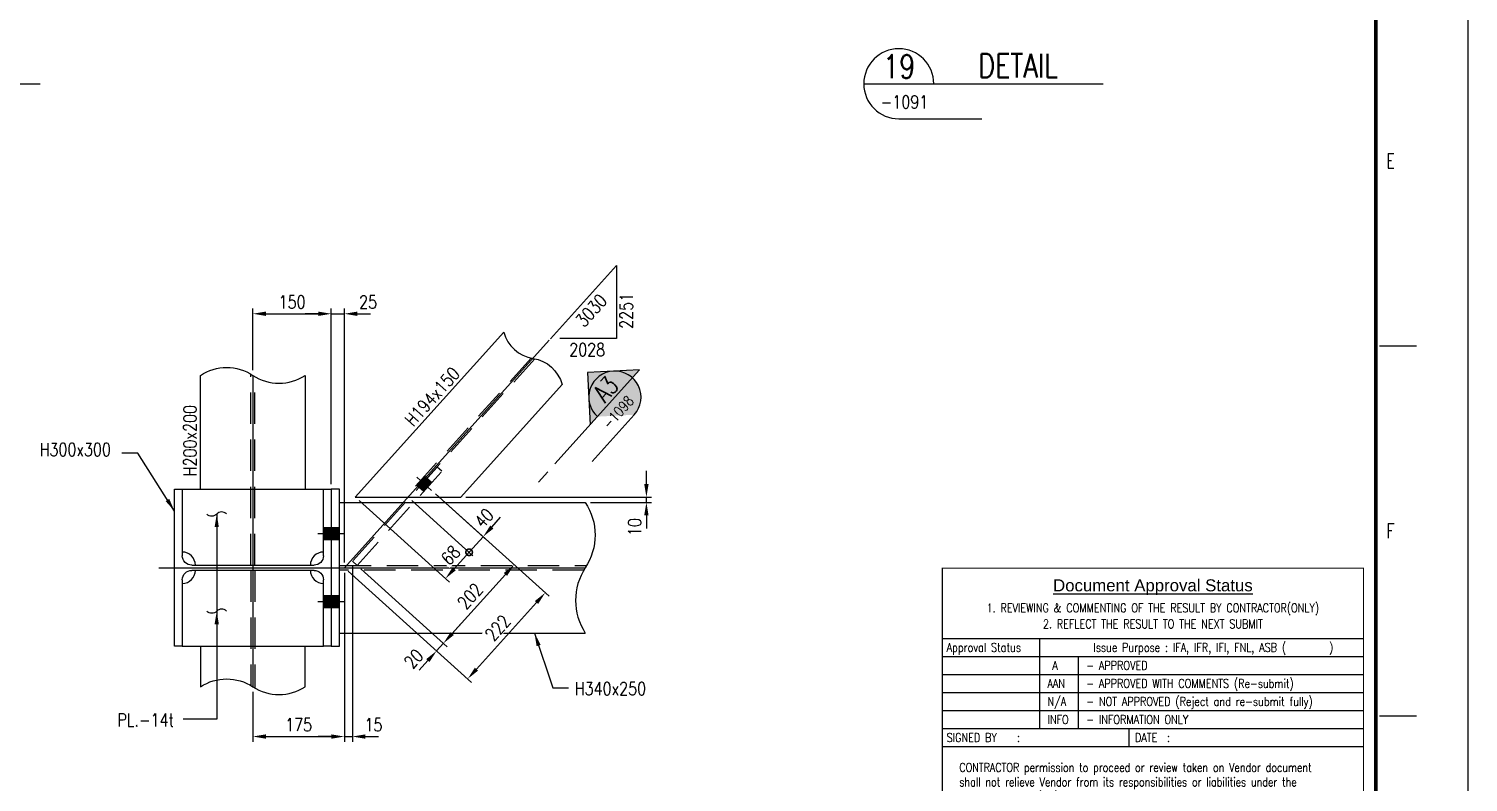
# Model space of a CAD drawing. Header units: millimetres. Extents: x 0 to 232280, y -26939 to 23794.
# Drawn here: x 96672 to 99425, y -25470 to -24029 of the extents above; entities that cross this region are included whole.
import ezdxf
from ezdxf.enums import TextEntityAlignment as Align

# ---------------------------------------------------------------- set-up
doc = ezdxf.new("R2010")
doc.units = ezdxf.units.MM
doc.header["$LTSCALE"] = 30
doc.linetypes.add('JNK-CENTER', pattern=[34, 30, -1.5, 1, -1.5])
doc.linetypes.add('JNK-HIDDEN', pattern=[3, 2, -1])
for name, color, linetype in [('CEN-R', 1, 'JNK-CENTER'), ('CON-C', 4, 'Continuous'), ('CON-G', 3, 'Continuous'), ('CON-W', 7, 'Continuous'), ('CON-Y', 2, 'Continuous'), ('Dim-W', 7, 'Continuous'), ('HID-Y', 2, 'JNK-HIDDEN'), ('STL-OBJT', 7, 'Continuous'), ('TXT-Y', 2, 'Continuous')]:
    doc.layers.add(name, color=color, linetype=linetype)
doc.styles.add('Arial', font='arial.ttf', dxfattribs={"height": 0.2})
doc.styles.add('ROMANS', font='ROMANS.shx', dxfattribs={"width": 0.8})
doc.styles.add('SIMPLEX', font='simplex.shx', dxfattribs={"width": 0.8})
doc.dimstyles.new('DIM10', dxfattribs={"dimscale": 10, "dimtxt": 2.5, "dimasz": 2.5, "dimexe": 1, "dimexo": 1, "dimgap": 1, "dimtad": 1, "dimdec": 0, "dimdsep": 46, "dimtxsty": 'SIMPLEX', "dimcen": 0, "dimclrt": 2, "dimadec": 1, "dimazin": 2, "dimtfac": 1, "dimtdec": 0, "dimtix": 1, "dimtmove": 2, "dimatfit": 0, "dimfxl": 0.18, "dimtolj": 1, "dimtzin": 0, "dimarcsym": 0})
doc.dimstyles.new('DIM40', dxfattribs={"dimscale": 40, "dimtxt": 2.5, "dimasz": 2.5, "dimexe": 1, "dimexo": 1, "dimgap": 1, "dimtad": 1, "dimdec": 0, "dimdsep": 46, "dimtxsty": 'SIMPLEX', "dimcen": 0, "dimclrd": 7, "dimclre": 7, "dimclrt": 2, "dimadec": 1, "dimazin": 2, "dimtfac": 1, "dimtdec": 0, "dimtix": 1, "dimtmove": 2, "dimatfit": 2, "dimfxl": 1, "dimtolj": 1, "dimtzin": 0, "dimarcsym": 1})

# ---------------------------------------------------------------- blocks, each defined once
blk = doc.blocks.new('TITLE')
at = {"color": 7}
for p, q in [((841, 0), (841, 594.8536585365848)), ((824.0243902439049, 230.4085365853655), (831.0975609756047, 230.4085365853655)), ((824.0243902439049, 159.6768292682924), (831.0975609756047, 159.6768292682924))]:
    blk.add_line(p, q, dxfattribs=at)
at = {"color": 7, "const_width": 0.7073170731707307}
blk.add_lwpolyline([(823.3170731707312, 17.3292682926829), (823.3170731707312, 577.1707317073162)], dxfattribs=at)
at = {"color": 7, "style": 'ROMANS', "width": 0.7}
for s, p in [('E', (826.1463414633893, 265.7743902439021)), ('F', (826.1463414633893, 195.0426829268291))]:
    blk.add_text(s, height=2.829268292682921, dxfattribs=at).set_placement(p, align=Align.MIDDLE)
blk = doc.blocks.new('SECTITLE')
at = {"layer": 'CON-G'}
for p, q in [((-1.7, 0), (44.09999999999997, 0)), ((4.999999999999999, -6.7), (20.85999999999999, -6.7))]:
    blk.add_line(p, q, dxfattribs=at)
blk.add_arc((5, 0), 6.7, 0, 270, dxfattribs=at)
at = {"layer": 'CON-C', "style": 'SIMPLEX', "width": 0.8}
for tag, p in [('A', (5.060000000000002, 1.039999999999964)), ('ELEVATION', (27.83000000000001, 1.22))]:
    blk.add_attdef(tag, text='', height=4.5, dxfattribs=at).set_placement(p, align=Align.CENTER)
at = {"layer": 'CON-Y', "style": 'SIMPLEX', "width": 0.8}
blk.add_attdef('H0000-0000', (1.539999999999953, -4.720000000000033), '', height=2.5, dxfattribs=at)
blk.add_attdef('SCALE', text='', height=2.5, dxfattribs=at).set_placement((44.90000000000001, -3.72), align=Align.RIGHT)
blk = doc.blocks.new('A$C719F1443')
at = {"layer": 'CON-G'}
for p, q in [((299.9999781971565, 300), (-2.180284354835749e-05, 300)), ((-2.180284354835749e-05, 300), (-2.180284354835749e-05, 285)), ((-2.180284354835749e-05, 285), (126.9999781971565, 285)), ((172.9999781971565, 285), (299.9999781971565, 285)), ((299.9999781971565, 285), (299.9999781971565, 300)), ((144.9999781971565, 267), (144.9999781971565, 33)), ((154.9999781971565, 33), (154.9999781971565, 267)), ((126.9999781971565, 15), (-2.180284354835749e-05, 15)), ((-2.180284354835749e-05, 15), (-2.180284354835749e-05, 0)), ((-2.180284354835749e-05, 0), (299.9999781971565, 0)), ((299.9999781971565, 15), (172.9999781971565, 15)), ((299.9999781971565, 0), (299.9999781971565, 15))]:
    blk.add_line(p, q, dxfattribs=at)
for centre, start, end in [((126.9999781971565, 267), 0, 90), ((172.9999781971565, 267), 90, 180), ((126.9999781971565, 33), 270, 0), ((172.9999781971565, 33), 180, 270)]:
    blk.add_arc(centre, 18, start, end, dxfattribs=at)
blk = doc.blocks.new('A$C1FE84643')
at = {"layer": 'Dim-W'}
h = blk.add_hatch(color=256, dxfattribs=at)
h.paths.add_polyline_path([(26.00003944817581, 23.0000886159105), (11.00003944817581, 23.0000886159105), (11.00003944817581, 11.5000886159105), (26.00003944817581, 11.5000886159105)])
h.paths.add_polyline_path([(42.00003944817581, 23.0000886159105), (26.00003944817581, 23.0000886159105), (26.00003944817581, 11.5000886159105), (42.00003944817581, 11.5000886159105)])
h.paths.add_polyline_path([(42.00003944817581, 11.5000886159105), (26.00003944817581, 11.5000886159105), (26.00003944817581, 8.861591049935669e-05), (42.00003944817581, 8.861591049935669e-05)])
h.paths.add_polyline_path([(26.00003944817581, 11.5000886159105), (11.00003944817581, 11.5000886159105), (11.00003944817581, 8.861591049935669e-05), (26.00003944817581, 8.861591049935669e-05)])
at = {"layer": 'CEN-R'}
blk.add_line((52.00003944817581, 11.5000886159105), (3.944817581214011e-05, 11.5000886159105), dxfattribs=at)
at = {"layer": 'HID-Y'}
for p, q in [((42.00003944817581, 23.0000886159105), (11.00003944817581, 23.0000886159105)), ((42.00003944817581, 8.861591049935669e-05), (11.00003944817581, 8.861591049935669e-05))]:
    blk.add_line(p, q, dxfattribs=at)
blk = doc.blocks.new('_DotSmall')
at = {"color": 0, "linetype": 'ByBlock', "const_width": 0.5}
blk.add_lwpolyline([(-0.0625, 0, 1), (0.0625, 0, 1)], format="xyb", close=True, dxfattribs=at)
blk = doc.blocks.new('*D3306')
at = {"layer": 'DEFPOINTS', "color": 0, "transparency": 16777216}
for p in [(97442.58850844554, -24911.52274502438), (97397.2408701883, -24924.50703185481)]:
    blk.add_point(p, dxfattribs=at)
at = {"layer": 'Dim-W', "color": 7, "linetype": 'ByBlock', "lineweight": -2, "transparency": 16777216}
for p, q in [((97404.67036425413, -24931.20050762795), (97521.68338589126, -25036.6213907366)), ((97450.01800251137, -24918.21622079753), (97548.45728898386, -25006.90341447325)), ((97557.76148435088, -24981.63620353551), (97574.49517378374, -24963.06246837092)), ((97514.25389182541, -25029.92791496345), (97497.52020239255, -25048.50165012803))]:
    blk.add_line(p, q, dxfattribs=at)
at = {"layer": 'Dim-W', "color": 7, "lineweight": -2, "transparency": 16777216, "xscale": 25, "yscale": 25, "zscale": 25, "rotation": 47.98326954012627}
blk.add_blockref('_DotSmall', (97514.25389182541, -25029.92791496345), dxfattribs=at)
at = {"layer": 'Dim-W', "color": 2, "transparency": 16777216, "insert": (97542.66826807753, -24964.77425570928), "char_height": 25, "attachment_point": 5, "rotation": 47.98326954012628, "style": 'SIMPLEX', "bg_fill": 3, "box_fill_scale": 1.1, "bg_fill_color": 256, "bg_fill_true_color": 13158600, "bg_fill_transparency": 0}
blk.add_mtext('\\A1;40', dxfattribs=at)
at = {"layer": 'DEFPOINTS', "color": 0, "transparency": 16777216}
blk.add_point((97541.02779491802, -25000.2099387001), dxfattribs=at)
at = {"layer": 'Dim-W', "color": 7, "linetype": 'ByBlock', "lineweight": -2, "transparency": 16777216}
blk.add_line((97514.25389182541, -25029.92791496345), (97541.02779491802, -25000.2099387001), dxfattribs=at)
at = {"layer": 'Dim-W', "color": 7, "transparency": 16777216}
blk.add_solid([(97554.66586182345, -24978.84725529669), (97560.85710687832, -24984.42515177432), (97541.02779491802, -25000.2099387001)], dxfattribs=at)
blk = doc.blocks.new('*D3307')
at = {"layer": 'DEFPOINTS', "color": 0, "transparency": 16777216}
for p in [(97442.58850844554, -24911.52274502438), (97275.61492616472, -25059.50703185484), (97511.49985285521, -25272.02352733382)]:
    blk.add_point(p, dxfattribs=at)
at = {"layer": 'Dim-W', "color": 7, "linetype": 'ByBlock', "lineweight": -2, "transparency": 16777216}
for p, q in [((97450.01800251137, -24918.21622079753), (97667.32919403723, -25113.9990268436)), ((97283.04442023057, -25066.20050762799), (97518.92934692104, -25278.71700310696)), ((97643.16601053852, -25125.87928623505), (97528.23354228809, -25253.44979216922))]:
    blk.add_line(p, q, dxfattribs=at)
at = {"layer": 'Dim-W', "color": 7, "transparency": 16777216}
for points in [[(97640.07038801108, -25123.09033799623), (97646.26163306595, -25128.66823447386), (97659.8996999714, -25107.30555107046)], [(97525.13791976064, -25250.6608439304), (97531.32916481551, -25256.23874040804), (97511.49985285521, -25272.02352733382)]]:
    blk.add_solid(points, dxfattribs=at)
at = {"layer": 'Dim-W', "color": 2, "transparency": 16777216, "insert": (97568.98341476519, -25174.60421871255), "char_height": 25, "attachment_point": 5, "rotation": 47.98326954012628, "style": 'SIMPLEX', "bg_fill": 3, "box_fill_scale": 1.1, "bg_fill_color": 256, "bg_fill_true_color": 13158600, "bg_fill_transparency": 0}
blk.add_mtext('\\A1;222', dxfattribs=at)
blk = doc.blocks.new('*D3308')
at = {"layer": 'DEFPOINTS', "color": 0, "transparency": 16777216}
for p in [(97299.85892439443, -25055.00703185484), (97600.46374744481, -25053.75774488546), (97465.16365745946, -25203.9355074889)]:
    blk.add_point(p, dxfattribs=at)
at = {"layer": 'Dim-W', "color": 7, "linetype": 'ByBlock', "lineweight": -2, "transparency": 16777216}
for p, q in [((97593.03425337898, -25047.06426911231), (97593.03425337886, -25047.0642691122)), ((97307.28841846027, -25061.70050762798), (97472.5931515253, -25210.62898326205)), ((97583.73005801183, -25072.33148004994), (97481.89734689234, -25185.36177232432))]:
    blk.add_line(p, q, dxfattribs=at)
at = {"layer": 'Dim-W', "color": 7, "transparency": 16777216}
for points in [[(97580.63443548439, -25069.54253181112), (97586.82568053927, -25075.12042828876), (97600.4637474447, -25053.75774488535)], [(97478.8017243649, -25182.5728240855), (97484.99296941978, -25188.15072056314), (97465.16365745946, -25203.9355074889)]]:
    blk.add_solid(points, dxfattribs=at)
at = {"layer": 'Dim-W', "color": 2, "transparency": 16777216, "insert": (97516.09734080394, -25113.78630569755), "char_height": 25, "attachment_point": 5, "rotation": 47.98326954012628, "style": 'SIMPLEX', "bg_fill": 3, "box_fill_scale": 1.1, "bg_fill_color": 256, "bg_fill_true_color": 13158600, "bg_fill_transparency": 0}
blk.add_mtext('\\A1;202', dxfattribs=at)
blk = doc.blocks.new('*D3309')
at = {"layer": 'DEFPOINTS', "color": 0, "transparency": 16777216}
for p in [(97465.16365745956, -25203.93550748903), (97452.06390032868, -25218.47572114882), (97452.06390032852, -25218.47572114867)]:
    blk.add_point(p, dxfattribs=at)
at = {"layer": 'Dim-W', "color": 7, "linetype": 'ByBlock', "lineweight": -2, "transparency": 16777216}
for p, q in [((97481.8973468923, -25185.36177232432), (97498.63103632517, -25166.78803715973)), ((97444.63440626283, -25211.78224537567), (97444.63440626267, -25211.78224537552)), ((97465.16365745943, -25203.9355074889), (97452.06390032852, -25218.47572114867)), ((97457.73416339373, -25197.24203171588), (97457.73416339359, -25197.24203171575)), ((97435.33021089566, -25237.04945631326), (97418.59652146278, -25255.62319147785))]:
    blk.add_line(p, q, dxfattribs=at)
at = {"layer": 'Dim-W', "color": 7, "transparency": 16777216}
blk.add_solid([(97478.80172436486, -25182.5728240855), (97484.99296941972, -25188.15072056313), (97465.16365745943, -25203.9355074889)], dxfattribs=at)
at = {"layer": 'Dim-W', "color": 2, "transparency": 16777216, "insert": (97408.19239103992, -25233.55654333134), "char_height": 25, "attachment_point": 5, "rotation": 47.98326954012628, "style": 'SIMPLEX', "bg_fill": 3, "box_fill_scale": 1.1, "bg_fill_color": 256, "bg_fill_true_color": 13158600, "bg_fill_transparency": 0}
blk.add_mtext('\\A1;20', dxfattribs=at)
at = {"layer": 'Dim-W', "color": 7, "transparency": 16777216}
blk.add_solid([(97432.23458836821, -25234.26050807445), (97438.42583342307, -25239.83840455207), (97452.06390032852, -25218.47572114867)], dxfattribs=at)
blk = doc.blocks.new('*D3310')
at = {"layer": 'DEFPOINTS', "color": 0, "transparency": 16777216}
for p in [(97296.29186971071, -24924.5070318548), (97469.02609684176, -25080.12898326218)]:
    blk.add_point(p, dxfattribs=at)
at = {"layer": 'Dim-W', "color": 7, "linetype": 'ByBlock', "lineweight": -2, "transparency": 16777216}
for p, q in [((97303.72136377655, -24931.20050762795), (97476.45559090759, -25086.82245903533)), ((97514.25389182553, -25029.92791496358), (97485.75978627463, -25061.5552480976))]:
    blk.add_line(p, q, dxfattribs=at)
at = {"layer": 'Dim-W', "color": 2, "transparency": 16777216, "insert": (97478.83589059593, -25035.62567667213), "char_height": 25, "attachment_point": 5, "rotation": 47.98326954012628, "style": 'SIMPLEX', "bg_fill": 3, "box_fill_scale": 1.1, "bg_fill_color": 256, "bg_fill_true_color": 13158600, "bg_fill_transparency": 0}
blk.add_mtext('\\A1;68', dxfattribs=at)
at = {"layer": 'DEFPOINTS', "color": 0, "transparency": 16777216}
blk.add_point((97514.25389182553, -25029.92791496356), dxfattribs=at)
at = {"layer": 'Dim-W', "color": 7, "transparency": 16777216}
blk.add_solid([(97482.66416374719, -25058.76629985878), (97488.85540880208, -25064.34419633642), (97469.02609684176, -25080.12898326218)], dxfattribs=at)
at = {"layer": 'Dim-W', "color": 7, "lineweight": -2, "transparency": 16777216, "xscale": 25, "yscale": 25, "zscale": 25, "rotation": 47.98326954012627}
blk.add_blockref('_DotSmall', (97514.25389182553, -25029.92791496358), dxfattribs=at)
blk = doc.blocks.new('*D3311')
at = {"layer": 'DEFPOINTS', "color": 0, "transparency": 16777216}
for p in [(97498.18987066593, -24924.50703185481), (97736.49090666175, -24934.50703185482), (97853.34632896152, -24924.50703185481)]:
    blk.add_point(p, dxfattribs=at)
at = {"layer": 'Dim-W', "color": 7, "linetype": 'ByBlock', "lineweight": -2, "transparency": 16777216}
for p, q in [((97853.34632896152, -24899.50703185481), (97853.34632896152, -24874.50703185481)), ((97508.18987066593, -24924.50703185481), (97863.34632896152, -24924.50703185481)), ((97746.49090666175, -24934.50703185482), (97863.34632896152, -24934.50703185482)), ((97853.34632896152, -24934.50703185482), (97853.34632896152, -24924.50703185481)), ((97853.34632896152, -24959.50703185482), (97853.34632896152, -24984.50703185482))]:
    blk.add_line(p, q, dxfattribs=at)
at = {"layer": 'Dim-W', "color": 7, "transparency": 16777216}
blk.add_solid([(97849.17966229485, -24899.50703185481), (97857.51299562819, -24899.50703185481), (97853.34632896152, -24924.50703185481)], dxfattribs=at)
at = {"layer": 'Dim-W', "color": 2, "transparency": 16777216, "insert": (97830.84632896152, -24981.69369037802), "char_height": 25, "attachment_point": 5, "rotation": 90, "style": 'SIMPLEX', "bg_fill": 3, "box_fill_scale": 1.1, "bg_fill_color": 256, "bg_fill_true_color": 13158600, "bg_fill_transparency": 0}
blk.add_mtext('\\A1;10', dxfattribs=at)
at = {"layer": 'Dim-W', "color": 7, "transparency": 16777216}
blk.add_solid([(97849.17966229485, -24959.50703185482), (97857.51299562819, -24959.50703185482), (97853.34632896152, -24934.50703185482)], dxfattribs=at)
blk = doc.blocks.new('*D3312')
at = {"layer": 'DEFPOINTS', "color": 0, "transparency": 16777216}
for p in [(97275.61492616474, -25059.50703185482), (97100.61492615755, -25287.07897328797), (97275.61492616474, -25382.24781108033)]:
    blk.add_point(p, dxfattribs=at)
at = {"layer": 'Dim-W', "color": 7, "linetype": 'ByBlock', "lineweight": -2, "transparency": 16777216}
for p, q in [((97275.61492616474, -25069.50703185482), (97275.61492616474, -25392.24781108033)), ((97100.61492615755, -25297.07897328797), (97100.61492615755, -25392.24781108033)), ((97125.61492615755, -25382.24781108033), (97250.61492616474, -25382.24781108033))]:
    blk.add_line(p, q, dxfattribs=at)
at = {"layer": 'Dim-W', "color": 7, "transparency": 16777216}
for points in [[(97125.61492615755, -25378.08114441367), (97125.61492615755, -25386.414477747), (97100.61492615755, -25382.24781108033)], [(97250.61492616474, -25378.08114441367), (97250.61492616474, -25386.414477747), (97275.61492616474, -25382.24781108033)]]:
    blk.add_solid(points, dxfattribs=at)
at = {"layer": 'Dim-W', "color": 2, "transparency": 16777216, "insert": (97188.11492616114, -25359.74781108033), "char_height": 25, "attachment_point": 5, "style": 'SIMPLEX', "bg_fill": 3, "box_fill_scale": 1.1, "bg_fill_color": 256, "bg_fill_true_color": 13158600, "bg_fill_transparency": 0}
blk.add_mtext('\\A1;175', dxfattribs=at)
blk = doc.blocks.new('*D3313')
at = {"layer": 'DEFPOINTS', "color": 0, "transparency": 16777216}
for p in [(97290.94353151537, -25046.97486092698), (97275.61492616474, -25382.24781108033), (97290.94353151537, -25382.24781108033)]:
    blk.add_point(p, dxfattribs=at)
at = {"layer": 'Dim-W', "color": 7, "linetype": 'ByBlock', "lineweight": -2, "transparency": 16777216}
for p, q in [((97290.94353151537, -25056.97486092698), (97290.94353151537, -25392.24781108033)), ((97250.61492616474, -25382.24781108033), (97225.61492616474, -25382.24781108033)), ((97275.61492616474, -25382.24781108033), (97290.94353151537, -25382.24781108033)), ((97315.94353151537, -25382.24781108033), (97340.94353151537, -25382.24781108033))]:
    blk.add_line(p, q, dxfattribs=at)
at = {"layer": 'Dim-W', "color": 7, "transparency": 16777216}
blk.add_solid([(97250.61492616474, -25378.08114441367), (97250.61492616474, -25386.414477747), (97275.61492616474, -25382.24781108033)], dxfattribs=at)
at = {"layer": 'Dim-W', "color": 2, "transparency": 16777216, "insert": (97331.33190541665, -25359.74781108033), "char_height": 25, "attachment_point": 5, "style": 'SIMPLEX', "bg_fill": 3, "box_fill_scale": 1.1, "bg_fill_color": 256, "bg_fill_true_color": 13158600, "bg_fill_transparency": 0}
blk.add_mtext('\\A1;15', dxfattribs=at)
at = {"layer": 'Dim-W', "color": 7, "transparency": 16777216}
blk.add_solid([(97315.94353151537, -25378.08114441367), (97315.94353151537, -25386.414477747), (97290.94353151537, -25382.24781108033)], dxfattribs=at)
blk = doc.blocks.new('*D3314')
at = {"layer": 'DEFPOINTS', "color": 0, "transparency": 16777216}
for p in [(97250.61492616474, -24573.93365415398), (97100.61492615755, -24691.64359096996), (97250.61492616474, -24909.50703185474)]:
    blk.add_point(p, dxfattribs=at)
at = {"layer": 'Dim-W', "color": 7, "linetype": 'ByBlock', "lineweight": -2, "transparency": 16777216}
for p, q in [((97100.61492615755, -24681.64359096996), (97100.61492615755, -24563.93365415398)), ((97125.61492615755, -24573.93365415398), (97225.61492616474, -24573.93365415398)), ((97250.61492616474, -24899.50703185474), (97250.61492616474, -24563.93365415398))]:
    blk.add_line(p, q, dxfattribs=at)
at = {"layer": 'Dim-W', "color": 7, "transparency": 16777216}
for points in [[(97125.61492615755, -24569.76698748731), (97125.61492615755, -24578.10032082065), (97100.61492615755, -24573.93365415398)], [(97225.61492616474, -24569.76698748731), (97225.61492616474, -24578.10032082065), (97250.61492616474, -24573.93365415398)]]:
    blk.add_solid(points, dxfattribs=at)
at = {"layer": 'Dim-W', "color": 2, "transparency": 16777216, "insert": (97175.61492616114, -24551.43365415398), "char_height": 25, "attachment_point": 5, "style": 'SIMPLEX', "bg_fill": 3, "box_fill_scale": 1.1, "bg_fill_color": 256, "bg_fill_true_color": 13158600, "bg_fill_transparency": 0}
blk.add_mtext('\\A1;150', dxfattribs=at)
blk = doc.blocks.new('*D3315')
at = {"layer": 'DEFPOINTS', "color": 0, "transparency": 16777216}
for p in [(97250.61492616474, -24573.93365415398), (97275.61492616474, -24573.93365415398), (97275.61492616474, -25059.50703185482)]:
    blk.add_point(p, dxfattribs=at)
at = {"layer": 'Dim-W', "color": 7, "linetype": 'ByBlock', "lineweight": -2, "transparency": 16777216}
for p, q in [((97225.61492616474, -24573.93365415398), (97200.61492616474, -24573.93365415398)), ((97250.61492616474, -24573.93365415398), (97275.61492616474, -24573.93365415398)), ((97275.61492616474, -25049.50703185482), (97275.61492616474, -24563.93365415398)), ((97300.61492616474, -24573.93365415398), (97325.61492616474, -24573.93365415398))]:
    blk.add_line(p, q, dxfattribs=at)
at = {"layer": 'Dim-W', "color": 7, "transparency": 16777216}
blk.add_solid([(97225.61492616474, -24569.76698748731), (97225.61492616474, -24578.10032082065), (97250.61492616474, -24573.93365415398)], dxfattribs=at)
at = {"layer": 'Dim-W', "color": 2, "transparency": 16777216, "insert": (97321.02930934526, -24551.43365415398), "char_height": 25, "attachment_point": 5, "style": 'SIMPLEX', "bg_fill": 3, "box_fill_scale": 1.1, "bg_fill_color": 256, "bg_fill_true_color": 13158600, "bg_fill_transparency": 0}
blk.add_mtext('\\A1;25', dxfattribs=at)
at = {"layer": 'Dim-W', "color": 7, "transparency": 16777216}
blk.add_solid([(97300.61492616474, -24569.76698748731), (97300.61492616474, -24578.10032082065), (97275.61492616474, -24573.93365415398)], dxfattribs=at)
blk = doc.blocks.new('SECMARK1')
at = {"layer": 'CON-Y'}
h = blk.add_hatch(color=256, dxfattribs=at)
edge = h.paths.add_edge_path()
edge.add_line((21.82666666666668, 7.071067811865485), (18.29113276073393, 3.535533905932776))
edge.add_arc((21.82666666666668, 4.707345624410664e-14), 5.000000000000002, 44.99999999999977, 135.0000000000001, ccw=False)
edge.add_line((25.36220057259943, 3.535533905932773), (21.82666666666668, 7.071067811865485))
h = blk.add_hatch(color=256, dxfattribs=at)
edge = h.paths.add_edge_path()
edge.add_line((14.75559885480128, 4.707345624410664e-14), (16.82666666666668, 1.689559442740931e-14))
edge.add_arc((21.82666666666668, 4.618527782440651e-14), 5, 135.0000000000001, 180.0000000000003, ccw=False)
edge.add_line((18.29113276073393, 3.535533905932776), (14.75559885480128, 4.707345624410664e-14))
edge = h.paths.add_edge_path()
edge.add_arc((21.82666666666668, 4.736951571734001e-14), 5, 270, 540.0000000000005)
h = blk.add_hatch(color=256, dxfattribs=at)
edge = h.paths.add_edge_path()
edge.add_line((26.82666666666668, 4.332076805060308e-14), (28.89773447853207, 4.736951571734001e-14))
edge.add_line((28.89773447853207, 4.736951571734001e-14), (25.36220057259943, 3.535533905932773))
edge.add_arc((21.82666666666668, 4.951594689828198e-14), 5, -1.1368683772161603e-13, 44.999999999999716, ccw=False)
at = {"layer": 'CON-C'}
blk.add_line((0, 0), (2.633333333333307, 0), dxfattribs=at)
blk.add_lwpolyline([(4.666666666666639, 0), (28.89773447853207, 4.736951571734001e-14), (21.82666666666668, 7.071067811865485), (14.75559885480128, 4.736951571734001e-14)], dxfattribs=at)
at = {"layer": 'CON-Y'}
blk.add_line((21.82666666666668, -4.999999999999953), (9.823333333333341, -4.999999999999953), dxfattribs=at)
blk.add_arc((21.82666666666668, 4.736951571734001e-14), 5, 270, 180.0000000000004, dxfattribs=at)
at = {"layer": 'CON-C', "style": 'SIMPLEX', "width": 0.8}
blk.add_attdef('TAG', text='', height=3.5, dxfattribs=at).set_placement((21.80333333333334, 0.5800000000000568), align=Align.CENTER)
at = {"layer": 'CON-Y', "style": 'SIMPLEX', "width": 0.8}
blk.add_attdef('H0000-0000', text='', height=2, dxfattribs=at).set_placement((24.66333333333334, -3.379999999999943), align=Align.RIGHT)
blk = doc.blocks.new('STAMP')
for p, q in [((-11044.94625361264, 4772.249999522754), (0, 4772.249999522754)), ((-8496.623082770035, 4772.249999522754), (-8496.623082770035, 2409.749999759008)), ((-11044.94625361264, 4299.749999570015), (0, 4299.749999570015)), ((-7480.748082870618, 4299.749999570015), (-7480.748082870618, 2409.749999759008)), ((-11044.94625361264, 3827.249999617272), (0, 3827.249999617272)), ((-11044.94625361264, 3354.749999664486), (0, 3354.749999664486)), ((-11044.94625361264, 2882.249999711794), (0, 2882.249999711794)), ((-11044.94625361264, 2409.749999759008), (0, 2409.749999759008)), ((-6150.858417201787, 2409.749999759008), (-6150.858417201787, 1937.249999806269)), ((-11044.94625361264, 1937.249999806269), (0, 1937.249999806269))]:
    blk.add_line(p, q)
at = {"const_width": 29.99999999699995}
blk.add_lwpolyline([(-11044.94625361264, 0), (-11044.94625361264, 6611.888311495297), (0, 6611.888311495297), (0, 0)], close=True, dxfattribs=at)
at = {"style": 'Arial'}
blk.add_text('%%UDocument Approval Status', height=314.9999999684995, dxfattribs=at).set_placement((-5522.473126806319, 6163.76198093574), align=Align.MIDDLE_CENTER)
at = {"style": 'ROMANS', "width": 0.8}
for s, p in [('1. REVIEWING & COMMENTING OF THE RESULT BY CONTRACTOR(ONLY)', (-5522.473126806319, 5572.498412647326)), ('2. REFLECT THE RESULT TO THE NEXT SUBMIT', (-5522.473126806319, 5151.740282907349)), ('   Issue Purpose : IFA, IFR, IFI, FNL, ASB (     )', (-4142.812070444226, 4535.99999954636))]:
    blk.add_text(s, height=230.9999999768996, dxfattribs=at).set_placement(p, align=Align.MIDDLE_CENTER)
for s, p in [('Approval Status', (-10929.44625362568, 4535.99999954636)), (' A', (-8285.91740131192, 4063.499999593665)), ('  - APPROVED', (-7523.733417063951, 4063.499999593665)), ('AAN', (-8285.91740131192, 3590.999999640879)), ('  - APPROVED WITH COMMENTS (Re-submit)', (-7523.733417063951, 3590.999999640879)), ('N/A', (-8285.91740131192, 3118.49999968814)), ('  - NOT APPROVED (Reject and re-submit fully)', (-7523.733417063951, 3118.49999968814)), ('INFO', (-8285.91740131192, 2645.999999735401)), ('  - INFORMATION ONLY', (-7523.733417063951, 2645.999999735401)), ('SIGNED BY   :', (-10929.44625362568, 2173.499999782614)), ('DATE  :', (-5993.099747981876, 2173.499999782614))]:
    blk.add_text(s, height=230.9999999768996, dxfattribs=at).set_placement(p, align=Align.MIDDLE_LEFT)
at = {"insert": (-10596.64784556627, 1505.45067481464), "char_height": 228.8999999771096, "width": 10455.71533616702, "attachment_point": 1, "style": 'ROMANS'}
blk.add_mtext('CONTRACTOR permission to proceed or review taken on Vendor document shall not relieve Vendor from its responsibilities or liabilities under the Purchase Order (PO).', dxfattribs=at)

msp = doc.modelspace()

# ---------------------------------------------------------------- hatches: boundary and pattern name
at = {"layer": 'Dim-W'}
h = msp.add_hatch(color=256, dxfattribs=at)
h.paths.add_polyline_path([(97435.15901437975, -24904.82926925125), (97427.46151724065, -24913.3731874269), (97418.54612436157, -24905.34101649912), (97426.2436215007, -24896.79709832343)])
h.paths.add_polyline_path([(97435.15901437975, -24904.82926925125), (97426.2436215007, -24896.79709832343), (97433.9411186398, -24888.2531801477), (97442.85651151885, -24896.28535107552)])
h.paths.add_polyline_path([(97426.2436215007, -24896.79709832343), (97424.01477328094, -24894.78905559148), (97431.71227042007, -24886.24513741574), (97433.9411186398, -24888.2531801477)])
h.paths.add_polyline_path([(97424.01477328094, -24894.78905559148), (97421.78592506118, -24892.78101285953), (97429.48342220031, -24884.23709468379), (97431.71227042007, -24886.24513741574)])
h.paths.add_polyline_path([(97416.31727614181, -24903.33297376719), (97414.08842792205, -24901.32493103524), (97421.78592506118, -24892.78101285953), (97424.01477328094, -24894.78905559148)])
msp.add_hatch(color=256, dxfattribs=at).paths.add_polyline_path([(97418.54612436157, -24905.34101649912), (97416.31727614181, -24903.33297376719), (97424.01477328094, -24894.78905559148), (97426.2436215007, -24896.79709832343)])

# ---------------------------------------------------------------- linework, layer by layer
at = {"layer": 'CEN-R'}
for p, q in [((97667.50668191806, -24624.52264220481), (97275.61492616474, -25059.5070318548)), ((97100.61492616474, -24691.64359097467), (97100.61492616474, -25287.07897328326)), ((97414.3564309954, -24886.08753708642), (97442.58850844554, -24911.52274502437)), ((96920.61492616474, -25059.50703185482), (97736.49090666175, -25059.50703185482))]:
    msp.add_line(p, q, dxfattribs=at)
at = {"layer": 'CON-G'}
for p, q in [((97580.54934384898, -24608.99244887055), (97296.29186971072, -24924.50703185481)), ((97000.61492615755, -24909.5070318548), (97000.61492615755, -24691.64359096995)), ((97200.61492615755, -24691.6435909699), (97200.61492615755, -24909.5070318548)), ((97691.99175483658, -24709.39458546781), (97498.18987066593, -24924.50703185481)), ((97266.61492616474, -24934.50703185482), (97736.49090666175, -24934.50703185482)), ((97296.29186971072, -24924.5070318548), (97498.18987066593, -24924.5070318548)), ((97266.61492616474, -25184.50703185482), (97736.49090666175, -25184.50703185482)), ((97000.61492615756, -25209.50703185484), (97000.61492615755, -25287.07897328798)), ((97200.61492615755, -25287.07897328802), (97200.61492615755, -25209.50703185484))]:
    msp.add_line(p, q, dxfattribs=at)
msp.add_lwpolyline([(97266.61492616474, -25209.5070318548), (97266.61492616474, -24909.50703185474), (97250.61492616474, -24909.50703185474), (97250.61492616474, -25209.5070318548)], close=True, dxfattribs=at)
for centre, start, end in [((96965.61492616471, -25054.5070318548), 0, 90), ((96965.61492616471, -25064.50703185484), 270, 0)]:
    msp.add_arc(centre, 25, start, end, dxfattribs=at)
at = {"layer": 'CON-W'}
for p, q in [((97796.14440107188, -24481.73984840877), (97669.66741264373, -24622.12431633522)), ((97796.14440107188, -24481.73984840877), (97796.14440107188, -24621.40033372928)), ((97796.14440107188, -24621.40033372928), (97687.99876391917, -24621.40033372928))]:
    msp.add_line(p, q, dxfattribs=at)
for points in [[(97580.54934384898, -24608.99244887057, 0.2992863225903411), (97636.2705493428, -24659.19351716915, -0.2992863225907001), (97691.99175483658, -24709.39458546778)], [(97000.61492615755, -24691.64359096995, -0.2992863225903411), (97100.61492615755, -24691.64359096994, 0.2992863225907001), (97200.61492615755, -24691.64359096991)], [(97736.49090666175, -24934.50703185482, -0.2992863225903411), (97736.49090666175, -25059.50703185482, 0.2992863225907001), (97736.49090666175, -25184.50703185482)], [(97000.61492615755, -25287.07897328798, -0.2992863225903411), (97100.61492615755, -25287.07897328797, 0.2992863225907001), (97200.61492615755, -25287.07897328794)]]:
    msp.add_lwpolyline(points, format="xyb", dxfattribs=at)
at = {"layer": 'Dim-W', "ltscale": 0.5}
msp.add_lwpolyline([(97031.52932655017, -24956.90178687018), (97031.52932655017, -25349.04227280891), (96967.1630131722, -25349.04227280891)], dxfattribs=at)
for points in [[(97050.30803146512, -24956.64122280716, 0.4142135623732222), (97031.52932655017, -24956.90178687018, -0.4142135623732223), (97012.75062163522, -24957.16235093321)], [(97050.30803146512, -25142.36077262891, 0.4142135623732222), (97031.52932655017, -25142.62133669193, -0.4142135623732223), (97012.75062163522, -25142.88190075496)]]:
    msp.add_lwpolyline(points, format="xyb", dxfattribs=at)
at = {"layer": 'HID-Y'}
for p, q in [((97632.79466221796, -24658.56963842897), (97393.20291016917, -24924.5070318548)), ((97639.7464364676, -24659.81739590934), (97401.27883020742, -24924.5070318548)), ((97096.61492615758, -25054.50703185482), (97096.61492615758, -24689.15950258836)), ((97104.61492615755, -25054.50703185482), (97104.61492615755, -24694.12767935155)), ((97429.48342220034, -24884.23709468383), (97442.85651151885, -24896.28535107548)), ((97414.0884279221, -24901.32493103528), (97427.46151724062, -24913.37318742689)), ((97096.61492615755, -25064.50703185482), (97096.61492615755, -25284.59488490638)), ((97104.61492615755, -25064.50703185482), (97104.61492615755, -25289.56306166957)), ((97266.61492616474, -25055.00703185482), (97739.30143495364, -25055.00703185482)), ((97733.68037836987, -25064.00703185481), (97266.61492616474, -25064.00703185482))]:
    msp.add_line(p, q, dxfattribs=at)
msp.add_lwpolyline([(97290.94353151537, -25046.97486092698), (97299.85892439444, -25055.0070318548), (97461.93291747227, -24875.11129298794), (97453.01752459325, -24867.07912206014)], close=True, dxfattribs=at)
at = {"layer": 'STL-OBJT'}
msp.add_line((96880.7393455535, -24840.21466779563), (96850.27759316663, -24840.21466779563), dxfattribs=at)

# ---------------------------------------------------------------- block references
at = {"linetype": 'ByBlock', "xscale": 9.999999998999984, "yscale": 9.999999998999984, "zscale": 9.999999998999984}
msp.add_blockref('TITLE', (91015.14871270579, -26939.40349268467), dxfattribs=at)
at = {"layer": 'Dim-W', "xscale": 10, "yscale": 10, "zscale": 10}
for p, values in [((96252.75879255412, -24134.17914570345), {'H0000-0000': '-1091', 'A': '18', 'ELEVATION': 'DETAIL'}), ((98286.07839276476, -24134.17914570345), {'H0000-0000': '-1091', 'A': '19', 'ELEVATION': 'DETAIL'})]:
    msp.add_blockref('SECTITLE', p, dxfattribs=at).add_auto_attribs(values)
at = {"layer": 'Dim-W', "xscale": -1}
for name, p, rotation in [('A$C719F1443', (97250.61492616474, -24909.50705365766), 90), ('A$C1FE84643', (97224.61488671656, -25113.00694323886), 180)]:
    msp.add_blockref(name, p, dxfattribs=dict(at, rotation=rotation))
at = {"layer": 'Dim-W'}
msp.add_blockref('A$C1FE84643', (97224.61488671656, -25006.00712047077), dxfattribs=at)
at = {"layer": 'Dim-W', "xscale": 0.07294274635999658, "yscale": 0.07294274635999658, "zscale": 0.07294274635999658}
msp.add_blockref('STAMP', (99224.89615032374, -25542.74466249584), dxfattribs=at)

# ---------------------------------------------------------------- texts
at = {"layer": 'CON-Y', "style": 'SIMPLEX', "width": 0.8}
for s, rotation, p in [('3030', 47.9832695401294, (97734.17803157473, -24601.56861256368)), ('2251', 90, (97827.46611951842, -24602.67519149341))]:
    msp.add_text(s, height=25, rotation=rotation, dxfattribs=at).set_placement(p)
for s, p in [('2028', (97705.76820483358, -24655.06487314803)), ('H300x300', (96692.79088850337, -24846.07338179723)), ('H340x250', (97716.37871807182, -25303.06761077196))]:
    msp.add_text(s, height=25, dxfattribs=at).set_placement(p)
msp.add_text('PL.-14t', height=25, dxfattribs=at).set_placement((96895.58289892499, -25363.12205226121), align=Align.CENTER)
at = {"layer": 'TXT-Y', "style": 'SIMPLEX', "width": 0.8}
for s, height, rotation, p in [('H194x150', 24.99999999999998, 47.98326953981928, (97407.4193737192, -24791.43318532204)), ('H200x200', 25, 90, (96992.9653498072, -24884.71695754963))]:
    msp.add_text(s, height=height, rotation=rotation, dxfattribs=at).set_placement(p)

# ---------------------------------------------------------------- leaders
at = {"layer": 'CON-G'}
msp.add_leader([(96950.61492616474, -24951.12979266321), (96880.7393455535, -24840.21466779563)], dimstyle='DIM40', override={"dimscale": 10, "dimgap": 1, "dimtad": 0, "dimtix": 0, "dimtfill": 1}, dxfattribs=at)
at = {"layer": 'CON-W'}
for points in [[(97031.52932655017, -24956.90178687018), (97031.52932655017, -25155.83270135859)], [(97031.52932655017, -25142.62133669193), (97031.52932655017, -25349.04227280891)]]:
    msp.add_leader(points, dimstyle='DIM10', dxfattribs=at)

# ---------------------------------------------------------------- next in the draw order: dimensions: what is measured, and where the dimension line sits
at = {"layer": 'Dim-W'}
dim = msp.add_linear_dim(base=(97250.61492616474, -24573.93365415398), p1=(97100.61492615755, -24691.64359096996), p2=(97250.61492616474, -24909.50703185474), dimstyle='DIM40', override={"dimscale": 10, "dimtfill": 1}, dxfattribs=at)
dim.commit()
dim.dimension.update_dxf_attribs({"geometry": '*D3314', "text_midpoint": (97175.61492616114, -24551.43365415398)})
dim = msp.add_linear_dim(base=(97541.02779491802, -25000.2099387001), p1=(97397.24087018831, -24924.50703185482), p2=(97442.58850844554, -24911.52274502438), angle=47.98326953972612, dimstyle='DIM40', override={"dimscale": 10, "dimblk1": 'DotSmall', "dimsah": 1, "dimtfill": 1}, dxfattribs=at)
dim.commit()
dim.dimension.update_dxf_attribs({"geometry": '*D3306', "text_midpoint": (97542.66826807751, -24964.77425570929), "dimtype": 160})

# ---------------------------------------------------------------- next in the draw order: dimensions: what is measured, and where the dimension line sits
dim = msp.add_linear_dim(base=(97511.49985285521, -25272.02352733382), p1=(97442.58850844554, -24911.52274502438), p2=(97275.61492616474, -25059.50703185485), angle=47.98326953972612, dimstyle='DIM40', override={"dimscale": 10, "dimtfill": 1}, dxfattribs=at)
dim.commit()
dim.dimension.update_dxf_attribs({"geometry": '*D3307', "text_midpoint": (97568.98341476516, -25174.60421871256)})

# ---------------------------------------------------------------- next in the draw order: linework, layer by layer
at = {"layer": 'STL-OBJT'}
msp.add_line((97674.14454673597, -25289.20380005561), (97704.60629912285, -25289.20380005561), dxfattribs=at)

# ---------------------------------------------------------------- next in the draw order: dimensions: what is measured, and where the dimension line sits
at = {"layer": 'Dim-W'}
dim = msp.add_linear_dim(base=(97465.16365745946, -25203.9355074889), p1=(97600.46374744482, -25053.75774488545), p2=(97299.85892439444, -25055.00703185484), angle=47.98326953972612, dimstyle='DIM40', override={"dimscale": 10, "dimtfill": 1}, dxfattribs=at)
dim.commit()
dim.dimension.update_dxf_attribs({"geometry": '*D3308', "text_midpoint": (97516.09734080394, -25113.78630569755)})
dim = msp.add_linear_dim(base=(97275.61492616474, -25382.24781108033), p1=(97100.61492615755, -25287.07897328797), p2=(97275.61492616474, -25059.50703185482), dimstyle='DIM40', override={"dimscale": 10, "dimtfill": 1}, dxfattribs=at)
dim.commit()
dim.dimension.update_dxf_attribs({"geometry": '*D3312', "text_midpoint": (97188.11492616114, -25359.74781108033)})

# ---------------------------------------------------------------- next in the draw order: leaders
msp.add_leader([(97639.33535257491, -25184.50703185482), (97674.14454673597, -25289.20380005561)], dimstyle='DIM40', override={"dimscale": 10, "dimgap": 1, "dimtad": 0, "dimtfill": 1}, dxfattribs=at)

# ---------------------------------------------------------------- next in the draw order: dimensions: what is measured, and where the dimension line sits
for base, p1, p2, override, picture, middle in [((97469.02609684176, -25080.12898326218), (97514.25389182553, -25029.92791496357), (97296.29186971072, -24924.50703185482), {"dimscale": 10, "dimblk1": 'DotSmall', "dimsah": 1, "dimtfill": 1}, '*D3310', (97478.83589059593, -25035.62567667213)), ((97452.06390032852, -25218.47572114867), (97465.16365745958, -25203.93550748902), (97452.06390032868, -25218.47572114882), {"dimscale": 10, "dimtfill": 1}, '*D3309', (97408.19239103992, -25233.55654333134))]:
    dim = msp.add_linear_dim(base=base, p1=p1, p2=p2, angle=47.98326953972612, dimstyle='DIM40', override=override, dxfattribs=at)
    dim.commit()
    dim.dimension.update_dxf_attribs({"geometry": picture, "text_midpoint": middle, "dimtype": 160})

# ---------------------------------------------------------------- next in the draw order: dimensions: what is measured, and where the dimension line sits
dim = msp.add_linear_dim(base=(97853.34632896152, -24924.50703185481), p1=(97736.49090666175, -24934.50703185482), p2=(97498.18987066593, -24924.50703185481), angle=90, dimstyle='DIM40', override={"dimscale": 10, "dimtfill": 1}, dxfattribs=at)
dim.commit()
dim.dimension.update_dxf_attribs({"geometry": '*D3311', "text_midpoint": (97830.84632896152, -24981.69369037802), "dimtype": 160})
dim = msp.add_linear_dim(base=(97290.94353151537, -25382.24781108033), p1=(97275.61492616474, -25382.24781108033), p2=(97290.94353151537, -25046.97486092698), dimstyle='DIM40', override={"dimscale": 10, "dimtfill": 1}, dxfattribs=at)
dim.commit()
dim.dimension.update_dxf_attribs({"geometry": '*D3313', "text_midpoint": (97331.33190541665, -25359.74781108033), "dimtype": 160})

# ---------------------------------------------------------------- next in the draw order: linework, layer by layer
at = {"layer": 'CON-G'}
msp.add_line((96965.61492616468, -25209.50703185484), (97235.61492616468, -25209.50703185484), dxfattribs=at)

# ---------------------------------------------------------------- next in the draw order: block references
at = {"layer": 'CON-W'}
ref = msp.add_blockref('SECMARK1', (97646.94935704951, -24895.66408709969), dxfattribs=dict(at, xscale=10, yscale=10, zscale=10, rotation=47.98326954013217))
ref.add_attrib('H0000-0000', '-1098', dxfattribs={"layer": 'CON-Y', "height": 19.99999999999999, "rotation": 47.98326954050341, "style": 'SIMPLEX', "width": 0.8}).set_placement((97830.90397540579, -24741.97865066465), align=Align.RIGHT)
ref.add_attrib('TAG', 'A3', dxfattribs={"layer": 'CON-C', "height": 34.99999999999999, "rotation": 47.98326954050341, "style": 'SIMPLEX', "width": 0.75}).set_placement((97788.58033393187, -24729.79413553581), align=Align.CENTER)

# ---------------------------------------------------------------- next in the draw order: dimensions: what is measured, and where the dimension line sits
at = {"layer": 'Dim-W'}
dim = msp.add_linear_dim(base=(97275.61492616474, -24573.93365415398), p1=(97250.61492616474, -24573.93365415398), p2=(97275.61492616474, -25059.50703185482), dimstyle='DIM40', override={"dimscale": 10, "dimtfill": 1}, dxfattribs=at)
dim.commit()
dim.dimension.update_dxf_attribs({"geometry": '*D3315', "text_midpoint": (97321.02930934526, -24551.43365415398), "dimtype": 160})

# ---------------------------------------------------------------- next in the draw order: linework, layer by layer
at = {"layer": 'CON-G'}
msp.add_line((96965.61492616468, -24909.5070318548), (97235.61492616468, -24909.5070318548), dxfattribs=at)
for centre, start, end in [((97235.61492616471, -25054.5070318548), 90, 180), ((97235.61492616471, -25064.50703185484), 180, 270)]:
    msp.add_arc(centre, 25, start, end, dxfattribs=at)

doc.saveas('drawing.dxf')
